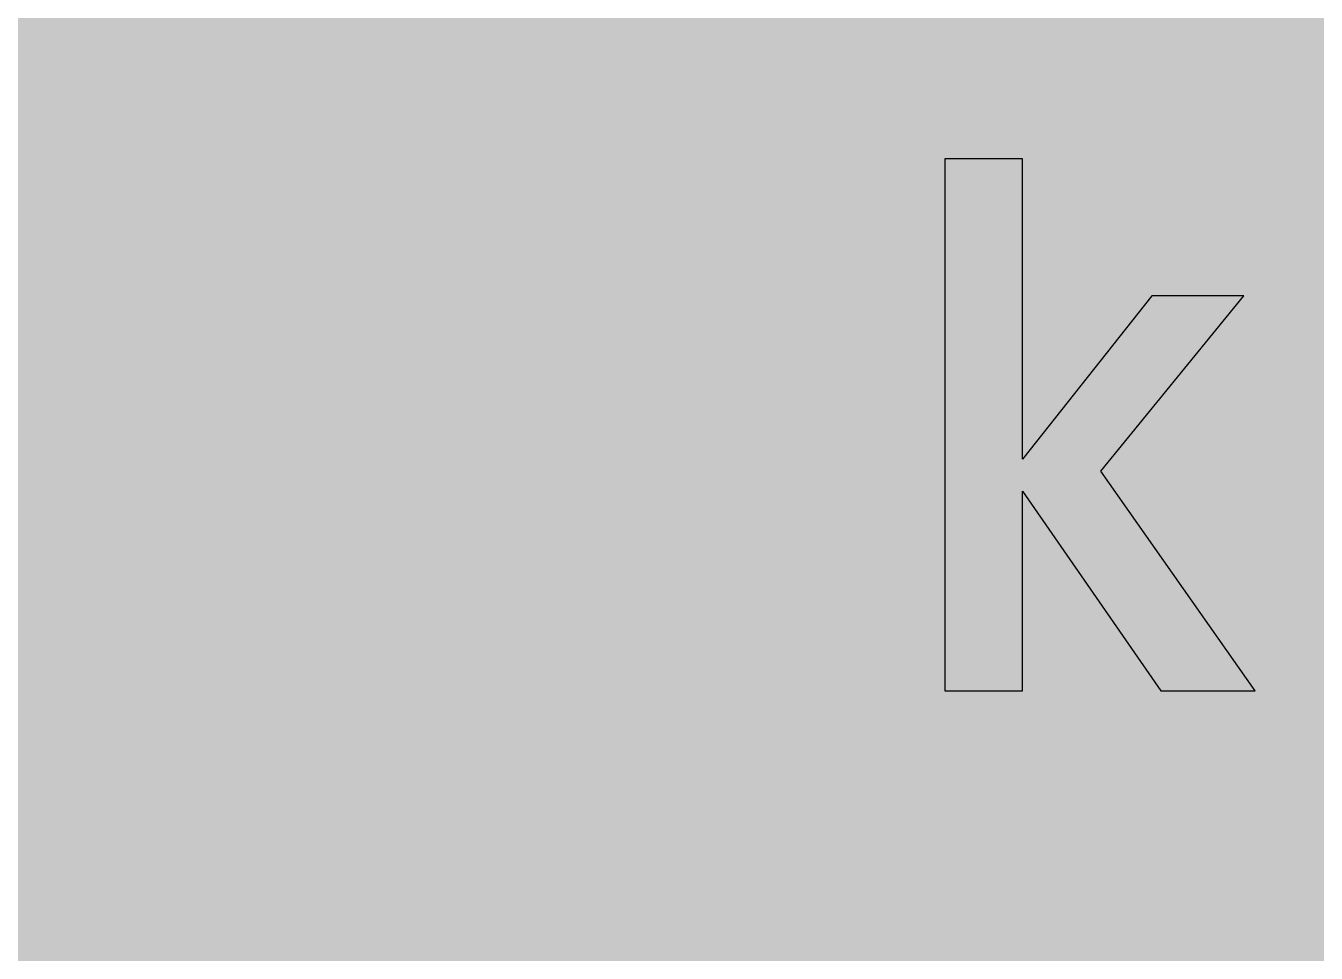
# Model space of a CAD drawing. Header units: millimetres. Extents: x 0 to 212, y 0 to 159.
# Drawn here: x 50.53 to 98.43, y 45 to 79.43 of the extents above; entities that cross this region are included whole.
import ezdxf

# ---------------------------------------------------------------- set-up
doc = ezdxf.new("R2010")
doc.units = ezdxf.units.MM

msp = doc.modelspace()

# ---------------------------------------------------------------- hatches: boundary and pattern name
for color, points in [(254, [(14.1633, 0.0536), (13.9878, 0.0533), (13.8125, 0.0559), (13.6373, 0.061), (13.462, 0.0686), (13.2893, 0.0787), (13.114, 0.0914), (12.9413, 0.1041), (12.7686, 0.1219), (12.5959, 0.1397), (12.4231, 0.16), (12.2504, 0.1829), (12.0777, 0.2057), (11.9075, 0.2337), (11.7373, 0.2616), (11.5672, 0.2921), (11.397, 0.3251), (11.2268, 0.3607), (11.0592, 0.3988), (10.8915, 0.4369), (10.7239, 0.4775), (10.5562, 0.5207), (10.3886, 0.5664), (10.2235, 0.6121), (10.0584, 0.6629), (9.8933, 0.7137), (9.7307, 0.7671), (9.5682, 0.8204), (9.4056, 0.8788), (9.2431, 0.9373), (9.083, 0.9982), (8.923, 1.0617), (8.763, 1.1252), (8.6055, 1.1938), (8.4455, 1.2624), (8.2906, 1.331), (8.1331, 1.4046), (7.9781, 1.4783), (7.8232, 1.5545), (7.6708, 1.6332), (7.5184, 1.7145), (7.366, 1.7958), (7.2161, 1.8796), (7.0663, 1.966), (6.919, 2.0523), (6.7716, 2.1438), (6.6243, 2.2352), (6.4795, 2.3266), (6.3348, 2.4232), (6.19, 2.5197), (6.0477, 2.6187), (5.908, 2.7178), (5.7683, 2.8194), (5.6286, 2.9235), (5.4915, 3.0302), (5.3543, 3.1369), (5.2197, 3.2461), (5.0851, 3.3579), (4.953, 3.4722), (4.8209, 3.5865), (4.6914, 3.7033), (4.5644, 3.8202), (4.4348, 3.9395), (4.3104, 4.0615), (4.1859, 4.1859), (4.0615, 4.3104), (3.9395, 4.4348), (3.8202, 4.5618), (3.7033, 4.6914), (3.5865, 4.8209), (3.4722, 4.953), (3.3579, 5.0851), (3.2487, 5.2197), (3.1369, 5.3543), (3.0302, 5.4915), (2.9235, 5.6286), (2.8194, 5.7683), (2.7178, 5.908), (2.6187, 6.0477), (2.5197, 6.19), (2.4232, 6.3348), (2.3266, 6.477), (2.2352, 6.6243), (2.1438, 6.7691), (2.0523, 6.919), (1.966, 7.0663), (1.8796, 7.2161), (1.7958, 7.366), (1.7145, 7.5184), (1.6332, 7.6708), (1.5545, 7.8232), (1.4783, 7.9781), (1.4046, 8.1331), (1.331, 8.2906), (1.2598, 8.4455), (1.1913, 8.603), (1.1252, 8.763), (1.0592, 8.923), (0.9982, 9.083), (0.9373, 9.2431), (0.8763, 9.4056), (0.8204, 9.5682), (0.7645, 9.7307), (0.7112, 9.8933), (0.6604, 10.0584), (0.6121, 10.2235), (0.5639, 10.3911), (0.5207, 10.5562), (0.4775, 10.7239), (0.4343, 10.8915), (0.3962, 11.0592), (0.3607, 11.2268), (0.3251, 11.397), (0.2921, 11.5672), (0.2616, 11.7373), (0.2311, 11.9075), (0.2057, 12.0802), (0.1803, 12.2504), (0.1575, 12.4231), (0.1372, 12.5959), (0.1194, 12.7686), (0.1041, 12.9413), (0.0889, 13.1166), (0.0787, 13.2893), (0.0686, 13.4645), (0.061, 13.6373), (0.0559, 13.8125), (0.0508, 13.9878), (0.0508, 14.163), (0.0522, 144.6925), (0.0508, 144.8664), (0.0559, 145.0416), (0.061, 145.2169), (0.0686, 145.3896), (0.0787, 145.5649), (0.0889, 145.7376), (0.1041, 145.9128), (0.1194, 146.0856), (0.1372, 146.2583), (0.1575, 146.431), (0.1803, 146.6037), (0.2057, 146.7739), (0.2311, 146.9466), (0.2616, 147.1168), (0.2921, 147.287), (0.3251, 147.4572), (0.3607, 147.6248), (0.3962, 147.795), (0.4343, 147.9626), (0.4775, 148.1303), (0.5207, 148.2979), (0.5639, 148.463), (0.6121, 148.6281), (0.6604, 148.7932), (0.7112, 148.9583), (0.7645, 149.1234), (0.8204, 149.286), (0.8763, 149.4485), (0.9373, 149.6111), (0.9982, 149.7711), (1.0592, 149.9311), (1.1252, 150.0911), (1.1913, 150.2486), (1.2598, 150.4061), (1.331, 150.5636), (1.4046, 150.7185), (1.4783, 150.876), (1.5545, 151.0284), (1.6332, 151.1833), (1.7145, 151.3357), (1.7958, 151.4856), (1.8796, 151.638), (1.966, 151.7879), (2.0523, 151.9352), (2.1438, 152.0825), (2.2352, 152.2298), (2.3266, 152.3746), (2.4232, 152.5194), (2.5197, 152.6616), (2.6187, 152.8039), (2.7178, 152.9461), (2.8194, 153.0858), (2.9235, 153.2255), (3.0302, 153.3627), (3.1369, 153.4973), (3.2487, 153.6344), (3.3579, 153.7665), (3.4722, 153.8986), (3.5865, 154.0307), (3.7033, 154.1602), (3.8202, 154.2898), (3.9395, 154.4168), (4.0615, 154.5438), (4.1859, 154.6682), (4.3104, 154.7901), (4.4348, 154.9121), (4.5644, 155.034), (4.6914, 155.1508), (4.8209, 155.2677), (4.953, 155.382), (5.0851, 155.4937), (5.2197, 155.6055), (5.3543, 155.7147), (5.4915, 155.8239), (5.6286, 155.9281), (5.7683, 156.0322), (5.908, 156.1338), (6.0477, 156.2354), (6.19, 156.3345), (6.3348, 156.431), (6.4795, 156.525), (6.6243, 156.6189), (6.7716, 156.7104), (6.919, 156.7993), (7.0663, 156.8882), (7.2161, 156.9745), (7.366, 157.0584), (7.5184, 157.1396), (7.6708, 157.2209), (7.8232, 157.2971), (7.9781, 157.3733), (8.1331, 157.4495), (8.2906, 157.5206), (8.4455, 157.5918), (8.6055, 157.6603), (8.763, 157.7289), (8.923, 157.7924), (9.083, 157.8559), (9.2431, 157.9169), (9.4056, 157.9753), (9.5682, 158.0337), (9.7307, 158.0871), (9.8933, 158.1404), (10.0584, 158.1912), (10.2235, 158.242), (10.3886, 158.2877), (10.5562, 158.3334), (10.7239, 158.3766), (10.8915, 158.4173), (11.0592, 158.4579), (11.2268, 158.4935), (11.397, 158.529), (11.5672, 158.562), (11.7373, 158.5925), (11.9075, 158.6205), (12.0777, 158.6484), (12.2504, 158.6713), (12.4231, 158.6941), (12.5959, 158.7144), (12.7686, 158.7322), (12.9413, 158.75), (13.114, 158.7627), (13.2893, 158.7754), (13.462, 158.7856), (13.6373, 158.7932), (13.8125, 158.7983), (13.9878, 158.8008), (14.163, 158.8033), (197.6078, 158.8036), (197.7822, 158.8008), (197.9574, 158.7983), (198.1327, 158.7932), (198.3054, 158.7856), (198.4807, 158.7754), (198.6534, 158.7627), (198.8287, 158.75), (199.0014, 158.7322), (199.1741, 158.7144), (199.3468, 158.6941), (199.5195, 158.6713), (199.6897, 158.6484), (199.8624, 158.6205), (200.0326, 158.5925), (200.2028, 158.562), (200.373, 158.529), (200.5432, 158.4935), (200.7108, 158.4579), (200.8784, 158.4173), (201.0461, 158.3766), (201.2137, 158.3334), (201.3788, 158.2877), (201.5465, 158.242), (201.7116, 158.1912), (201.8767, 158.1404), (202.0392, 158.0871), (202.2018, 158.0337), (202.3643, 157.9753), (202.5269, 157.9169), (202.6869, 157.8559), (202.8469, 157.7924), (203.007, 157.7289), (203.167, 157.6603), (203.3245, 157.5918), (203.4794, 157.5206), (203.6369, 157.4495), (203.7918, 157.3733), (203.9468, 157.2971), (204.0992, 157.2209), (204.2516, 157.1396), (204.404, 157.0584), (204.5538, 156.9745), (204.7037, 156.8882), (204.8535, 156.7993), (205.0009, 156.7104), (205.1456, 156.6189), (205.293, 156.525), (205.4352, 156.431), (205.58, 156.3345), (205.7222, 156.2354), (205.8619, 156.1338), (206.0016, 156.0322), (206.1413, 155.9281), (206.2785, 155.8239), (206.4156, 155.7147), (206.5503, 155.6055), (206.6849, 155.4937), (206.817, 155.382), (206.949, 155.2677), (207.0786, 155.1508), (207.2081, 155.034), (207.3351, 154.9121), (207.4596, 154.7901), (207.584, 154.6682), (207.7085, 154.5438), (207.8304, 154.4168), (207.9498, 154.2898), (208.0666, 154.1602), (208.1835, 154.0307), (208.2978, 153.8986), (208.4121, 153.7665), (208.5238, 153.6344), (208.6331, 153.4973), (208.7397, 153.3627), (208.8464, 153.2255), (208.9506, 153.0858), (209.0522, 152.9461), (209.1512, 152.8039), (209.2503, 152.6616), (209.3468, 152.5194), (209.4433, 152.3746), (209.5348, 152.2298), (209.6262, 152.0825), (209.7176, 151.9352), (209.804, 151.7879), (209.8904, 151.638), (209.9742, 151.4856), (210.0555, 151.3357), (210.1367, 151.1833), (210.2155, 151.0284), (210.2917, 150.876), (210.3653, 150.7185), (210.439, 150.5636), (210.5076, 150.4061), (210.5762, 150.2486), (210.6447, 150.0911), (210.7082, 149.9311), (210.7717, 149.7711), (210.8327, 149.6111), (210.8911, 149.4485), (210.9495, 149.286), (211.0029, 149.1234), (211.0562, 148.9583), (211.107, 148.7932), (211.1578, 148.6281), (211.2035, 148.463), (211.2493, 148.2979), (211.2924, 148.1303), (211.3331, 147.9626), (211.3712, 147.795), (211.4093, 147.6248), (211.4448, 147.4572), (211.4779, 147.287), (211.5083, 147.1168), (211.5363, 146.9466), (211.5642, 146.7739), (211.5871, 146.6037), (211.6099, 146.431), (211.6303, 146.2583), (211.648, 146.0856), (211.6658, 145.9128), (211.6785, 145.7376), (211.6912, 145.5649), (211.7014, 145.3896), (211.709, 145.2169), (211.7141, 145.0416), (211.7166, 144.8664), (211.7166, 144.6911), (211.7189, 14.1647), (211.7166, 13.9878), (211.7141, 13.8125), (211.709, 13.6373), (211.7014, 13.4645), (211.6912, 13.2893), (211.6785, 13.1166), (211.6658, 12.9413), (211.648, 12.7686), (211.6303, 12.5959), (211.6099, 12.4231), (211.5871, 12.2504), (211.5642, 12.0802), (211.5363, 11.9075), (211.5083, 11.7373), (211.4779, 11.5672), (211.4448, 11.397), (211.4093, 11.2268), (211.3712, 11.0592), (211.3331, 10.8915), (211.2924, 10.7239), (211.2493, 10.5562), (211.2035, 10.3911), (211.1578, 10.2235), (211.107, 10.0584), (211.0562, 9.8933), (211.0029, 9.7307), (210.9495, 9.5682), (210.8911, 9.4056), (210.8327, 9.2431), (210.7717, 9.083), (210.7082, 8.923), (210.6447, 8.763), (210.5762, 8.603), (210.5076, 8.4455), (210.439, 8.2906), (210.3653, 8.1331), (210.2917, 7.9781), (210.2155, 7.8232), (210.1367, 7.6708), (210.0555, 7.5184), (209.9742, 7.366), (209.8904, 7.2161), (209.804, 7.0663), (209.7176, 6.919), (209.6262, 6.7691), (209.5348, 6.6243), (209.4433, 6.477), (209.3468, 6.3348), (209.2503, 6.19), (209.1512, 6.0477), (209.0522, 5.908), (208.9506, 5.7683), (208.8464, 5.6286), (208.7397, 5.4915), (208.6331, 5.3543), (208.5238, 5.2197), (208.4121, 5.0851), (208.2978, 4.953), (208.1835, 4.8209), (208.0666, 4.6914), (207.9498, 4.5618), (207.8304, 4.4348), (207.7085, 4.3104), (207.584, 4.1859), (207.4596, 4.0615), (207.3351, 3.9395), (207.2081, 3.8202), (207.0786, 3.7033), (206.949, 3.5865), (206.817, 3.4722), (206.6849, 3.3579), (206.5503, 3.2461), (206.4156, 3.1369), (206.2785, 3.0302), (206.1413, 2.9235), (206.0016, 2.8194), (205.8619, 2.7178), (205.7222, 2.6187), (205.58, 2.5197), (205.4352, 2.4232), (205.293, 2.3266), (205.1456, 2.2352), (205.0009, 2.1438), (204.8535, 2.0523), (204.7037, 1.966), (204.5538, 1.8796), (204.404, 1.7958), (204.2516, 1.7145), (204.0992, 1.6332), (203.9468, 1.5545), (203.7918, 1.4783), (203.6369, 1.4046), (203.4794, 1.331), (203.3245, 1.2624), (203.167, 1.1938), (203.007, 1.1252), (202.8469, 1.0617), (202.6869, 0.9982), (202.5269, 0.9373), (202.3643, 0.8788), (202.2018, 0.8204), (202.0392, 0.7671), (201.8767, 0.7137), (201.7116, 0.6629), (201.5465, 0.6121), (201.3788, 0.5664), (201.2137, 0.5207), (201.0461, 0.4775), (200.8784, 0.4369), (200.7108, 0.3988), (200.5432, 0.3607), (200.373, 0.3251), (200.2028, 0.2921), (200.0326, 0.2616), (199.8624, 0.2337), (199.6897, 0.2057), (199.5195, 0.1829), (199.3468, 0.16), (199.1741, 0.1397), (199.0014, 0.1219), (198.8287, 0.1041), (198.6534, 0.0914), (198.4807, 0.0787), (198.3054, 0.0686), (198.1327, 0.061), (197.9574, 0.0559), (197.7822, 0.0533), (197.6069, 0.0533)]), (59, [(14.1633, 3.5814), (13.8887, 3.5839), (13.6169, 3.5941), (13.3477, 3.6119), (13.081, 3.6347), (12.8143, 3.6652), (12.5501, 3.7008), (12.2885, 3.7465), (12.0294, 3.7948), (11.7729, 3.8506), (11.5164, 3.9141), (11.2649, 3.9827), (11.016, 4.0564), (10.7671, 4.1351), (10.5232, 4.2215), (10.2819, 4.3129), (10.0432, 4.412), (9.8069, 4.5161), (9.5733, 4.6228), (9.3447, 4.7371), (9.1186, 4.8565), (8.8951, 4.9809), (8.6741, 5.113), (8.4582, 5.2476), (8.2448, 5.3873), (8.0366, 5.5321), (7.8308, 5.682), (7.6276, 5.8369), (7.4295, 5.9969), (7.2365, 6.1595), (7.046, 6.3297), (6.8605, 6.5024), (6.6777, 6.6802), (6.5024, 6.8605), (6.3271, 7.046), (6.1595, 7.2365), (5.9969, 7.432), (5.8369, 7.6302), (5.682, 7.8308), (5.5321, 8.0366), (5.3873, 8.2448), (5.2451, 8.4582), (5.1105, 8.6741), (4.9809, 8.8951), (4.8565, 9.1186), (4.7371, 9.3447), (4.6228, 9.5758), (4.5136, 9.8069), (4.4094, 10.0432), (4.3129, 10.2819), (4.2215, 10.5232), (4.1351, 10.7696), (4.0538, 11.016), (3.9802, 11.2649), (3.9116, 11.5189), (3.8506, 11.7729), (3.7948, 12.0294), (3.744, 12.2911), (3.7008, 12.5527), (3.6627, 12.8143), (3.6322, 13.081), (3.6093, 13.3502), (3.5916, 13.6195), (3.5814, 13.8913), (3.5789, 14.163), (3.58, 144.6925), (3.5814, 144.9654), (3.5916, 145.2347), (3.6093, 145.5064), (3.6322, 145.7731), (3.6627, 146.0398), (3.7008, 146.304), (3.744, 146.5656), (3.7948, 146.8247), (3.8506, 147.0812), (3.9116, 147.3352), (3.9802, 147.5892), (4.0538, 147.8382), (4.1351, 148.0845), (4.2215, 148.3309), (4.3129, 148.5722), (4.4094, 148.811), (4.5136, 149.0472), (4.6228, 149.2783), (4.7371, 149.5095), (4.8565, 149.7355), (4.9809, 149.9591), (5.1105, 150.1775), (5.2451, 150.3959), (5.3873, 150.6093), (5.5321, 150.8176), (5.682, 151.0233), (5.8369, 151.224), (5.9969, 151.4221), (6.1595, 151.6177), (6.3271, 151.8056), (6.5024, 151.9936), (6.6777, 152.1739), (6.8605, 152.3517), (7.046, 152.5245), (7.2365, 152.6946), (7.4295, 152.8572), (7.6276, 153.0172), (7.8308, 153.1722), (8.0366, 153.322), (8.2448, 153.4668), (8.4582, 153.6065), (8.6741, 153.7411), (8.8951, 153.8732), (9.1186, 153.9977), (9.3447, 154.117), (9.5733, 154.2313), (9.8069, 154.3406), (10.0432, 154.4422), (10.2819, 154.5412), (10.5232, 154.6327), (10.7671, 154.719), (11.016, 154.7978), (11.2649, 154.874), (11.5164, 154.9425), (11.7729, 155.0035), (12.0294, 155.0594), (12.2885, 155.1102), (12.5501, 155.1534), (12.8143, 155.1889), (13.081, 155.2194), (13.3477, 155.2448), (13.6169, 155.26), (13.8887, 155.2702), (14.163, 155.2753), (197.6078, 155.2758), (197.8787, 155.2702), (198.1505, 155.26), (198.4197, 155.2448), (198.689, 155.2194), (198.9557, 155.1889), (199.2173, 155.1534), (199.4789, 155.1102), (199.7405, 155.0594), (199.9971, 155.0035), (200.2511, 154.9425), (200.5051, 154.874), (200.754, 154.7978), (201.0004, 154.719), (201.2467, 154.6327), (201.488, 154.5412), (201.7268, 154.4422), (201.963, 154.3406), (202.1942, 154.2313), (202.4253, 154.117), (202.6514, 153.9977), (202.8749, 153.8732), (203.0959, 153.7411), (203.3118, 153.6065), (203.5251, 153.4668), (203.7334, 153.322), (203.9391, 153.1722), (204.1398, 153.0172), (204.3379, 152.8572), (204.5335, 152.6946), (204.724, 152.5245), (204.9094, 152.3517), (205.0898, 152.1739), (205.2676, 151.9936), (205.4403, 151.8056), (205.6105, 151.6177), (205.773, 151.4221), (205.933, 151.224), (206.088, 151.0233), (206.2378, 150.8176), (206.3826, 150.6093), (206.5223, 150.3959), (206.6569, 150.1775), (206.789, 149.9591), (206.9135, 149.7355), (207.0329, 149.5095), (207.1472, 149.2783), (207.2538, 149.0472), (207.358, 148.811), (207.457, 148.5722), (207.5485, 148.3309), (207.6348, 148.0845), (207.7136, 147.8382), (207.7872, 147.5892), (207.8558, 147.3352), (207.9193, 147.0812), (207.9752, 146.8247), (208.0235, 146.5656), (208.0692, 146.304), (208.1047, 146.0398), (208.1352, 145.7731), (208.1581, 145.5064), (208.1759, 145.2347), (208.186, 144.9654), (208.1911, 144.6911), (208.1911, 14.1647), (208.186, 13.8913), (208.1759, 13.6195), (208.1581, 13.3502), (208.1352, 13.081), (208.1047, 12.8143), (208.0692, 12.5527), (208.0235, 12.2911), (207.9752, 12.0294), (207.9193, 11.7729), (207.8558, 11.5189), (207.7872, 11.2649), (207.7136, 11.016), (207.6348, 10.7696), (207.5485, 10.5232), (207.457, 10.2819), (207.358, 10.0432), (207.2538, 9.8069), (207.1472, 9.5758), (207.0329, 9.3447), (206.9135, 9.1186), (206.789, 8.8951), (206.6569, 8.6741), (206.5223, 8.4582), (206.3826, 8.2448), (206.2378, 8.0366), (206.088, 7.8308), (205.933, 7.6302), (205.773, 7.432), (205.6105, 7.2365), (205.4403, 7.046), (205.2676, 6.8605), (205.0898, 6.6802), (204.9094, 6.5024), (204.724, 6.3297), (204.5335, 6.1595), (204.3379, 5.9969), (204.1398, 5.8369), (203.9391, 5.682), (203.7334, 5.5321), (203.5251, 5.3873), (203.3118, 5.2476), (203.0959, 5.113), (202.8749, 4.9809), (202.6514, 4.8565), (202.4253, 4.7371), (202.1942, 4.6228), (201.963, 4.5161), (201.7268, 4.412), (201.488, 4.3129), (201.2467, 4.2215), (201.0004, 4.1351), (200.754, 4.0564), (200.5051, 3.9827), (200.2511, 3.9141), (199.9971, 3.8506), (199.7405, 3.7948), (199.4789, 3.7465), (199.2173, 3.7008), (198.9557, 3.6652), (198.689, 3.6347), (198.4197, 3.6119), (198.1505, 3.5941), (197.8787, 3.5839), (197.6069, 3.5789)]), (254, [(14.1633, 8.8731), (14.0259, 8.8748), (13.8887, 8.8798), (13.7541, 8.8875), (13.622, 8.9002), (13.4874, 8.9154), (13.3553, 8.9332), (13.2258, 8.9535), (13.0962, 8.9789), (12.9667, 9.0068), (12.8397, 9.0373), (12.7127, 9.0729), (12.5882, 9.1084), (12.4663, 9.1491), (12.3419, 9.1923), (12.2225, 9.238), (12.1031, 9.2888), (11.9837, 9.3396), (11.8694, 9.3929), (11.7526, 9.4513), (11.6408, 9.5098), (11.5291, 9.5733), (11.4198, 9.6368), (11.3106, 9.7053), (11.2039, 9.7765), (11.0998, 9.8476), (10.9957, 9.9238), (10.8966, 10), (10.7975, 10.0787), (10.6985, 10.1625), (10.6045, 10.2464), (10.5105, 10.3327), (10.4216, 10.4216), (10.3327, 10.5131), (10.2464, 10.6045), (10.16, 10.701), (10.0787, 10.7975), (10, 10.8966), (9.9212, 10.9982), (9.8476, 11.0998), (9.7739, 11.2039), (9.7053, 11.3106), (9.6368, 11.4198), (9.5707, 11.5291), (9.5098, 11.6408), (9.4488, 11.7551), (9.3929, 11.8694), (9.337, 11.9863), (9.2862, 12.1031), (9.238, 12.2225), (9.1923, 12.3444), (9.1491, 12.4663), (9.1084, 12.5908), (9.0703, 12.7152), (9.0373, 12.8397), (9.0068, 12.9692), (8.9789, 13.0962), (8.9535, 13.2258), (8.9306, 13.3579), (8.9129, 13.4899), (8.8976, 13.622), (8.8849, 13.7566), (8.8773, 13.8913), (8.8722, 14.0259), (8.8697, 14.163), (8.8717, 144.6925), (8.8722, 144.8283), (8.8773, 144.9629), (8.8849, 145.0975), (8.8976, 145.2321), (8.9129, 145.3642), (8.9306, 145.4963), (8.9535, 145.6284), (8.9789, 145.7579), (9.0068, 145.8849), (9.0373, 146.0144), (9.0703, 146.1389), (9.1084, 146.2634), (9.1491, 146.3878), (9.1923, 146.5097), (9.238, 146.6317), (9.2862, 146.751), (9.337, 146.8679), (9.3929, 146.9847), (9.4488, 147.099), (9.5098, 147.2133), (9.5707, 147.3251), (9.6368, 147.4343), (9.7053, 147.5435), (9.7739, 147.6502), (9.8476, 147.7543), (9.9212, 147.8559), (10, 147.9575), (10.0787, 148.0566), (10.16, 148.1531), (10.2464, 148.2496), (10.3327, 148.3411), (10.4216, 148.4325), (10.5105, 148.5214), (10.6045, 148.6078), (10.6985, 148.6916), (10.7975, 148.7754), (10.8966, 148.8542), (10.9957, 148.9304), (11.0998, 149.0066), (11.2039, 149.0777), (11.3106, 149.1488), (11.4198, 149.2174), (11.5291, 149.2809), (11.6408, 149.3444), (11.7526, 149.4028), (11.8694, 149.4612), (11.9837, 149.5146), (12.1031, 149.5679), (12.2225, 149.6162), (12.3419, 149.6619), (12.4663, 149.7051), (12.5882, 149.7457), (12.7127, 149.7813), (12.8397, 149.8168), (12.9667, 149.8473), (13.0962, 149.8752), (13.2258, 149.9006), (13.3553, 149.921), (13.4874, 149.9413), (13.622, 149.9565), (13.7541, 149.9667), (13.8887, 149.9768), (14.0259, 149.9819), (14.163, 149.9819), (197.6078, 149.9842), (197.7441, 149.9819), (197.8787, 149.9768), (198.0133, 149.9667), (198.1479, 149.9565), (198.28, 149.9413), (198.4121, 149.921), (198.5442, 149.9006), (198.6737, 149.8752), (198.8007, 149.8473), (198.9303, 149.8168), (199.0547, 149.7813), (199.1792, 149.7457), (199.3036, 149.7051), (199.4256, 149.6619), (199.5475, 149.6162), (199.6669, 149.5679), (199.7837, 149.5146), (199.9005, 149.4612), (200.0148, 149.4028), (200.1291, 149.3444), (200.2409, 149.2809), (200.3501, 149.2174), (200.4593, 149.1488), (200.566, 149.0777), (200.6702, 149.0066), (200.7718, 148.9304), (200.8734, 148.8542), (200.9724, 148.7754), (201.0689, 148.6916), (201.1655, 148.6078), (201.2569, 148.5214), (201.3483, 148.4325), (201.4372, 148.3411), (201.5236, 148.2496), (201.6074, 148.1531), (201.6912, 148.0566), (201.77, 147.9575), (201.8462, 147.8559), (201.9224, 147.7543), (201.9935, 147.6502), (202.0646, 147.5435), (202.1332, 147.4343), (202.1967, 147.3251), (202.2602, 147.2133), (202.3186, 147.099), (202.377, 146.9847), (202.4304, 146.8679), (202.4812, 146.751), (202.532, 146.6317), (202.5777, 146.5097), (202.6209, 146.3878), (202.6615, 146.2634), (202.6971, 146.1389), (202.7326, 146.0144), (202.7631, 145.8849), (202.7911, 145.7579), (202.8165, 145.6284), (202.8368, 145.4963), (202.8546, 145.3642), (202.8698, 145.2321), (202.8825, 145.0975), (202.8901, 144.9629), (202.8952, 144.8283), (202.8977, 144.6911), (202.8994, 14.1647), (202.8952, 14.0259), (202.8901, 13.8913), (202.8825, 13.7566), (202.8698, 13.622), (202.8546, 13.4899), (202.8368, 13.3579), (202.8165, 13.2258), (202.7911, 13.0962), (202.7631, 12.9692), (202.7326, 12.8397), (202.6971, 12.7152), (202.6615, 12.5908), (202.6209, 12.4663), (202.5777, 12.3444), (202.532, 12.2225), (202.4812, 12.1031), (202.4304, 11.9863), (202.377, 11.8694), (202.3186, 11.7551), (202.2602, 11.6408), (202.1967, 11.5291), (202.1332, 11.4198), (202.0646, 11.3106), (201.9935, 11.2039), (201.9224, 11.0998), (201.8462, 10.9982), (201.77, 10.8966), (201.6912, 10.7975), (201.6074, 10.701), (201.5236, 10.6045), (201.4372, 10.5131), (201.3483, 10.4216), (201.2569, 10.3327), (201.1655, 10.2464), (201.0689, 10.1625), (200.9724, 10.0787), (200.8734, 10), (200.7718, 9.9238), (200.6702, 9.8476), (200.566, 9.7765), (200.4593, 9.7053), (200.3501, 9.6368), (200.2409, 9.5733), (200.1291, 9.5098), (200.0148, 9.4513), (199.9005, 9.3929), (199.7837, 9.3396), (199.6669, 9.2888), (199.5475, 9.238), (199.4256, 9.1923), (199.3036, 9.1491), (199.1792, 9.1084), (199.0547, 9.0729), (198.9303, 9.0373), (198.8007, 9.0068), (198.6737, 8.9789), (198.5442, 8.9535), (198.4121, 8.9332), (198.28, 8.9154), (198.1479, 8.9002), (198.0133, 8.8875), (197.8787, 8.8798), (197.7441, 8.8748), (197.6069, 8.8722)]), (59, [(87.5273, 54.7342), (87.5273, 62.1563), (92.6648, 54.7342), (96.1637, 54.7342), (90.4353, 62.8893), (95.7407, 69.4087), (92.3258, 69.4087), (87.5273, 63.3412), (87.5273, 74.4897), (84.6487, 74.4897), (84.6487, 54.7342)])]:
    msp.add_hatch(color=color).paths.add_polyline_path(points)
h = msp.add_hatch(color=59)
edge = h.paths.add_edge_path()
edge.add_line((74.7709, 54.4516), (74.9376, 54.4525))
edge.add_line((74.9376, 54.4525), (75.1027, 54.4576))
edge.add_line((75.1027, 54.4576), (75.2653, 54.4652))
edge.add_line((75.2653, 54.4652), (75.4278, 54.4754))
edge.add_line((75.4278, 54.4754), (75.5879, 54.4881))
edge.add_line((75.5879, 54.4881), (75.7479, 54.5059))
edge.add_line((75.7479, 54.5059), (75.9054, 54.5262))
edge.add_line((75.9054, 54.5262), (76.0603, 54.549))
edge.add_line((76.0603, 54.549), (76.2127, 54.577))
edge.add_line((76.2127, 54.577), (76.3626, 54.6075))
edge.add_line((76.3626, 54.6075), (76.5124, 54.6405))
edge.add_line((76.5124, 54.6405), (76.6597, 54.676))
edge.add_line((76.6597, 54.676), (76.8071, 54.7167))
edge.add_line((76.8071, 54.7167), (76.9493, 54.7624))
edge.add_line((76.9493, 54.7624), (77.0915, 54.8081))
edge.add_line((77.0915, 54.8081), (77.2287, 54.8589))
edge.add_line((77.2287, 54.8589), (77.3659, 54.9123))
edge.add_line((77.3659, 54.9123), (77.503, 54.9707))
edge.add_line((77.503, 54.9707), (77.6351, 55.0316))
edge.add_line((77.6351, 55.0316), (77.7646, 55.0977))
edge.add_line((77.7646, 55.0977), (77.8942, 55.1663))
edge.add_line((77.8942, 55.1663), (78.0186, 55.2399))
edge.add_line((78.0186, 55.2399), (78.1431, 55.3161))
edge.add_line((78.1431, 55.3161), (78.265, 55.3949))
edge.add_line((78.265, 55.3949), (78.3844, 55.4787))
edge.add_line((78.3844, 55.4787), (78.5012, 55.5676))
edge.add_line((78.5012, 55.5676), (78.613, 55.659))
edge.add_line((78.613, 55.659), (78.7248, 55.753))
edge.add_line((78.7248, 55.753), (78.834, 55.8521))
edge.add_line((78.834, 55.8521), (78.9407, 55.9562))
edge.add_line((78.9407, 55.9562), (79.0448, 56.0629))
edge.add_line((79.0448, 56.0629), (79.1464, 56.1746))
edge.add_line((79.1464, 56.1746), (79.2455, 56.2915))
edge.add_line((79.2455, 56.2915), (79.342, 56.4109))
edge.add_line((79.342, 56.4109), (79.436, 56.5328))
edge.add_line((79.436, 56.5328), (79.5274, 56.6623))
edge.add_line((79.5274, 56.6623), (79.6138, 56.7944))
edge.add_line((79.6138, 56.7944), (79.7001, 56.9316))
edge.add_line((79.7001, 56.9316), (79.7839, 57.0713))
edge.add_line((79.7839, 57.0713), (79.8627, 57.216))
edge.add_line((79.8627, 57.216), (79.9389, 57.3659))
edge.add_line((79.9389, 57.3659), (80.0125, 57.5183))
edge.add_line((80.0125, 57.5183), (80.0837, 57.6758))
edge.add_line((80.0837, 57.6758), (80.1522, 57.8383))
edge.add_line((80.1522, 57.8383), (80.2157, 58.006))
edge.add_line((80.2157, 58.006), (80.2792, 58.1762))
edge.add_line((80.2792, 58.1762), (80.3377, 58.354))
edge.add_line((80.3377, 58.354), (80.3935, 58.5343))
edge.add_line((80.3935, 58.5343), (80.4469, 58.7197))
edge.add_line((80.4469, 58.7197), (80.4951, 58.9077))
edge.add_line((80.4951, 58.9077), (80.5409, 59.1033))
edge.add_line((80.5409, 59.1033), (80.584, 59.3014))
edge.add_line((80.584, 59.3014), (80.6247, 59.5046))
edge.add_line((80.6247, 59.5046), (80.6602, 59.7154))
edge.add_line((80.6602, 59.7154), (80.6933, 59.9288))
edge.add_line((80.6933, 59.9288), (80.7237, 60.1472))
edge.add_line((80.7237, 60.1472), (80.7491, 60.3682))
edge.add_line((80.7491, 60.3682), (80.772, 60.5968))
edge.add_line((80.772, 60.5968), (80.7923, 60.8305))
edge.add_line((80.7923, 60.8305), (80.8076, 61.0667))
edge.add_line((80.8076, 61.0667), (80.8203, 61.3105))
edge.add_line((80.8203, 61.3105), (80.8304, 61.5594))
edge.add_line((80.8304, 61.5594), (80.8355, 61.8109))
edge.add_line((80.8355, 61.8109), (80.838, 62.07))
edge.add_line((80.838, 62.07), (80.8355, 62.3265))
edge.add_line((80.8355, 62.3265), (80.8304, 62.5805))
edge.add_line((80.8304, 62.5805), (80.8203, 62.8294))
edge.add_line((80.8203, 62.8294), (80.8076, 63.0707))
edge.add_line((80.8076, 63.0707), (80.7923, 63.3095))
edge.add_line((80.7923, 63.3095), (80.772, 63.5432))
edge.add_line((80.772, 63.5432), (80.7491, 63.7692))
edge.add_line((80.7491, 63.7692), (80.7237, 63.9928))
edge.add_line((80.7237, 63.9928), (80.6933, 64.2112))
edge.add_line((80.6933, 64.2112), (80.6602, 64.4246))
edge.add_line((80.6602, 64.4246), (80.6247, 64.6328))
edge.add_line((80.6247, 64.6328), (80.584, 64.8386))
edge.add_line((80.584, 64.8386), (80.5409, 65.0367))
edge.add_line((80.5409, 65.0367), (80.4951, 65.2297))
edge.add_line((80.4951, 65.2297), (80.4469, 65.4202))
edge.add_line((80.4469, 65.4202), (80.3935, 65.6057))
edge.add_line((80.3935, 65.6057), (80.3377, 65.786))
edge.add_line((80.3377, 65.786), (80.2792, 65.9613))
edge.add_line((80.2792, 65.9613), (80.2157, 66.134))
edge.add_line((80.2157, 66.134), (80.1522, 66.3016))
edge.add_line((80.1522, 66.3016), (80.0837, 66.4642))
edge.add_line((80.0837, 66.4642), (80.0125, 66.6217))
edge.add_line((80.0125, 66.6217), (79.9389, 66.7741))
edge.add_line((79.9389, 66.7741), (79.8627, 66.9239))
edge.add_line((79.8627, 66.9239), (79.7839, 67.0687))
edge.add_line((79.7839, 67.0687), (79.7001, 67.2084))
edge.add_line((79.7001, 67.2084), (79.6138, 67.3456))
edge.add_line((79.6138, 67.3456), (79.5274, 67.4776))
edge.add_line((79.5274, 67.4776), (79.436, 67.6072))
edge.add_line((79.436, 67.6072), (79.342, 67.7291))
edge.add_line((79.342, 67.7291), (79.2455, 67.8485))
edge.add_line((79.2455, 67.8485), (79.1464, 67.9653))
edge.add_line((79.1464, 67.9653), (79.0448, 68.0771))
edge.add_line((79.0448, 68.0771), (78.9407, 68.1838))
edge.add_line((78.9407, 68.1838), (78.834, 68.2879))
edge.add_line((78.834, 68.2879), (78.7248, 68.387))
edge.add_line((78.7248, 68.387), (78.613, 68.4809))
edge.add_line((78.613, 68.4809), (78.5012, 68.5724))
edge.add_line((78.5012, 68.5724), (78.3844, 68.6613))
edge.add_line((78.3844, 68.6613), (78.265, 68.7451))
edge.add_line((78.265, 68.7451), (78.1431, 68.8238))
edge.add_line((78.1431, 68.8238), (78.0186, 68.9))
edge.add_line((78.0186, 68.9), (77.8942, 68.9737))
edge.add_line((77.8942, 68.9737), (77.7646, 69.0423))
edge.add_line((77.7646, 69.0423), (77.6351, 69.1083))
edge.add_line((77.6351, 69.1083), (77.503, 69.1693))
edge.add_line((77.503, 69.1693), (77.3659, 69.2277))
edge.add_line((77.3659, 69.2277), (77.2287, 69.281))
edge.add_line((77.2287, 69.281), (77.0915, 69.3318))
edge.add_line((77.0915, 69.3318), (76.9493, 69.3801))
edge.add_line((76.9493, 69.3801), (76.8071, 69.4233))
edge.add_line((76.8071, 69.4233), (76.6597, 69.4639))
edge.add_line((76.6597, 69.4639), (76.5124, 69.4995))
edge.add_line((76.5124, 69.4995), (76.3626, 69.5325))
edge.add_line((76.3626, 69.5325), (76.2127, 69.563))
edge.add_line((76.2127, 69.563), (76.0603, 69.5909))
edge.add_line((76.0603, 69.5909), (75.9054, 69.6138))
edge.add_line((75.9054, 69.6138), (75.7479, 69.6341))
edge.add_line((75.7479, 69.6341), (75.5879, 69.6519))
edge.add_line((75.5879, 69.6519), (75.4278, 69.6646))
edge.add_line((75.4278, 69.6646), (75.2653, 69.6773))
edge.add_line((75.2653, 69.6773), (75.1027, 69.6849))
edge.add_line((75.1027, 69.6849), (74.9376, 69.6874))
edge.add_line((74.9376, 69.6874), (74.77, 69.69))
edge.add_line((74.77, 69.69), (74.6023, 69.6874))
edge.add_line((74.6023, 69.6874), (74.4372, 69.6849))
edge.add_line((74.4372, 69.6849), (74.2721, 69.6773))
edge.add_line((74.2721, 69.6773), (74.1096, 69.6646))
edge.add_line((74.1096, 69.6646), (73.9496, 69.6519))
edge.add_line((73.9496, 69.6519), (73.7921, 69.6341))
edge.add_line((73.7921, 69.6341), (73.6346, 69.6138))
edge.add_line((73.6346, 69.6138), (73.4797, 69.5909))
edge.add_line((73.4797, 69.5909), (73.3273, 69.563))
edge.add_line((73.3273, 69.563), (73.1749, 69.5325))
edge.add_line((73.1749, 69.5325), (73.025, 69.4995))
edge.add_line((73.025, 69.4995), (72.8777, 69.4639))
edge.add_line((72.8777, 69.4639), (72.7329, 69.4233))
edge.add_line((72.7329, 69.4233), (72.5907, 69.3801))
edge.add_line((72.5907, 69.3801), (72.4484, 69.3318))
edge.add_line((72.4484, 69.3318), (72.3087, 69.281))
edge.add_line((72.3087, 69.281), (72.1716, 69.2277))
edge.add_line((72.1716, 69.2277), (72.0369, 69.1693))
edge.add_line((72.0369, 69.1693), (71.9049, 69.1083))
edge.add_line((71.9049, 69.1083), (71.7753, 69.0423))
edge.add_line((71.7753, 69.0423), (71.6458, 68.9737))
edge.add_line((71.6458, 68.9737), (71.5188, 68.9))
edge.add_line((71.5188, 68.9), (71.3969, 68.8238))
edge.add_line((71.3969, 68.8238), (71.2749, 68.7451))
edge.add_line((71.2749, 68.7451), (71.1556, 68.6613))
edge.add_line((71.1556, 68.6613), (71.0387, 68.5724))
edge.add_line((71.0387, 68.5724), (70.9244, 68.4809))
edge.add_line((70.9244, 68.4809), (70.8127, 68.387))
edge.add_line((70.8127, 68.387), (70.7034, 68.2879))
edge.add_line((70.7034, 68.2879), (70.5968, 68.1838))
edge.add_line((70.5968, 68.1838), (70.4926, 68.0771))
edge.add_line((70.4926, 68.0771), (70.391, 67.9653))
edge.add_line((70.391, 67.9653), (70.292, 67.8485))
edge.add_line((70.292, 67.8485), (70.198, 67.7291))
edge.add_line((70.198, 67.7291), (70.104, 67.6072))
edge.add_line((70.104, 67.6072), (70.0126, 67.4776))
edge.add_line((70.0126, 67.4776), (69.9237, 67.3456))
edge.add_line((69.9237, 67.3456), (69.8398, 67.2084))
edge.add_line((69.8398, 67.2084), (69.756, 67.0687))
edge.add_line((69.756, 67.0687), (69.6773, 66.9239))
edge.add_line((69.6773, 66.9239), (69.6011, 66.7741))
edge.add_line((69.6011, 66.7741), (69.5274, 66.6217))
edge.add_line((69.5274, 66.6217), (69.4563, 66.4642))
edge.add_line((69.4563, 66.4642), (69.3877, 66.3016))
edge.add_line((69.3877, 66.3016), (69.3217, 66.134))
edge.add_line((69.3217, 66.134), (69.2607, 65.9613))
edge.add_line((69.2607, 65.9613), (69.2023, 65.786))
edge.add_line((69.2023, 65.786), (69.1464, 65.6057))
edge.add_line((69.1464, 65.6057), (69.0931, 65.4202))
edge.add_line((69.0931, 65.4202), (69.0448, 65.2297))
edge.add_line((69.0448, 65.2297), (68.9991, 65.0367))
edge.add_line((68.9991, 65.0367), (68.9559, 64.8386))
edge.add_line((68.9559, 64.8386), (68.9153, 64.6328))
edge.add_line((68.9153, 64.6328), (68.8797, 64.4246))
edge.add_line((68.8797, 64.4246), (68.8467, 64.2112))
edge.add_line((68.8467, 64.2112), (68.8162, 63.9928))
edge.add_line((68.8162, 63.9928), (68.7883, 63.7692))
edge.add_line((68.7883, 63.7692), (68.7654, 63.5432))
edge.add_line((68.7654, 63.5432), (68.7476, 63.3095))
edge.add_line((68.7476, 63.3095), (68.7299, 63.0707))
edge.add_line((68.7299, 63.0707), (68.7172, 62.8294))
edge.add_line((68.7172, 62.8294), (68.7095, 62.5805))
edge.add_line((68.7095, 62.5805), (68.7045, 62.3265))
edge.add_line((68.7045, 62.3265), (68.7019, 62.07))
edge.add_line((68.7019, 62.07), (68.7045, 61.8236))
edge.add_line((68.7045, 61.8236), (68.7095, 61.5823))
edge.add_line((68.7095, 61.5823), (68.7172, 61.3461))
edge.add_line((68.7172, 61.3461), (68.7299, 61.1149))
edge.add_line((68.7299, 61.1149), (68.7476, 60.8863))
edge.add_line((68.7476, 60.8863), (68.7654, 60.6628))
edge.add_line((68.7654, 60.6628), (68.7883, 60.4418))
edge.add_line((68.7883, 60.4418), (68.8162, 60.2259))
edge.add_line((68.8162, 60.2259), (68.8467, 60.0151))
edge.add_line((68.8467, 60.0151), (68.8797, 59.8094))
edge.add_line((68.8797, 59.8094), (68.9153, 59.6062))
edge.add_line((68.9153, 59.6062), (68.9559, 59.4081))
edge.add_line((68.9559, 59.4081), (68.9991, 59.2125))
edge.add_line((68.9991, 59.2125), (69.0448, 59.022))
edge.add_line((69.0448, 59.022), (69.0931, 58.834))
edge.add_line((69.0931, 58.834), (69.1464, 58.6537))
edge.add_line((69.1464, 58.6537), (69.2023, 58.4733))
edge.add_line((69.2023, 58.4733), (69.2607, 58.3006))
edge.add_line((69.2607, 58.3006), (69.3217, 58.1304))
edge.add_line((69.3217, 58.1304), (69.3877, 57.9653))
edge.add_line((69.3877, 57.9653), (69.4563, 57.8028))
edge.add_line((69.4563, 57.8028), (69.5274, 57.6428))
edge.add_line((69.5274, 57.6428), (69.6011, 57.4904))
edge.add_line((69.6011, 57.4904), (69.6773, 57.3405))
edge.add_line((69.6773, 57.3405), (69.756, 57.1932))
edge.add_line((69.756, 57.1932), (69.8398, 57.0509))
edge.add_line((69.8398, 57.0509), (69.9237, 56.9138))
edge.add_line((69.9237, 56.9138), (70.0126, 56.7792))
edge.add_line((70.0126, 56.7792), (70.104, 56.6496))
edge.add_line((70.104, 56.6496), (70.198, 56.5226))
edge.add_line((70.198, 56.5226), (70.292, 56.4007))
edge.add_line((70.292, 56.4007), (70.391, 56.2813))
edge.add_line((70.391, 56.2813), (70.4926, 56.167))
edge.add_line((70.4926, 56.167), (70.5968, 56.0553))
edge.add_line((70.5968, 56.0553), (70.7034, 55.9486))
edge.add_line((70.7034, 55.9486), (70.8127, 55.8444))
edge.add_line((70.8127, 55.8444), (70.9244, 55.7454))
edge.add_line((70.9244, 55.7454), (71.0387, 55.6489))
edge.add_line((71.0387, 55.6489), (71.1556, 55.5574))
edge.add_line((71.1556, 55.5574), (71.2749, 55.4685))
edge.add_line((71.2749, 55.4685), (71.3969, 55.3847))
edge.add_line((71.3969, 55.3847), (71.5188, 55.306))
edge.add_line((71.5188, 55.306), (71.6458, 55.2272))
edge.add_line((71.6458, 55.2272), (71.7753, 55.1536))
edge.add_line((71.7753, 55.1536), (71.9049, 55.085))
edge.add_line((71.9049, 55.085), (72.0369, 55.0189))
edge.add_line((72.0369, 55.0189), (72.1716, 54.958))
edge.add_line((72.1716, 54.958), (72.3087, 54.8996))
edge.add_line((72.3087, 54.8996), (72.4484, 54.8437))
edge.add_line((72.4484, 54.8437), (72.5907, 54.7929))
edge.add_line((72.5907, 54.7929), (72.7329, 54.7446))
edge.add_line((72.7329, 54.7446), (72.8777, 54.7014))
edge.add_line((72.8777, 54.7014), (73.025, 54.6608))
edge.add_line((73.025, 54.6608), (73.1749, 54.6252))
edge.add_line((73.1749, 54.6252), (73.3273, 54.5897))
edge.add_line((73.3273, 54.5897), (73.4797, 54.5617))
edge.add_line((73.4797, 54.5617), (73.6346, 54.5363))
edge.add_line((73.6346, 54.5363), (73.7921, 54.5135))
edge.add_line((73.7921, 54.5135), (73.9496, 54.4932))
edge.add_line((73.9496, 54.4932), (74.1096, 54.4779))
edge.add_line((74.1096, 54.4779), (74.2721, 54.4652))
edge.add_line((74.2721, 54.4652), (74.4372, 54.4576))
edge.add_line((74.4372, 54.4576), (74.6023, 54.4525))
edge.add_line((74.6023, 54.4525), (74.77, 54.45))
edge = h.paths.add_edge_path(flags=16)
edge.add_line((74.7709, 67.4052), (74.8716, 67.404))
edge.add_line((74.8716, 67.404), (74.9732, 67.3989))
edge.add_line((74.9732, 67.3989), (75.0697, 67.3938))
edge.add_line((75.0697, 67.3938), (75.1688, 67.3862))
edge.add_line((75.1688, 67.3862), (75.2627, 67.376))
edge.add_line((75.2627, 67.376), (75.3567, 67.3633))
edge.add_line((75.3567, 67.3633), (75.4482, 67.3481))
edge.add_line((75.4482, 67.3481), (75.5371, 67.3303))
edge.add_line((75.5371, 67.3303), (75.6234, 67.31))
edge.add_line((75.6234, 67.31), (75.7098, 67.2871))
edge.add_line((75.7098, 67.2871), (75.7936, 67.2617))
edge.add_line((75.7936, 67.2617), (75.8774, 67.2363))
edge.add_line((75.8774, 67.2363), (75.9562, 67.2059))
edge.add_line((75.9562, 67.2059), (76.0349, 67.1728))
edge.add_line((76.0349, 67.1728), (76.1136, 67.1398))
edge.add_line((76.1136, 67.1398), (76.1873, 67.1017))
edge.add_line((76.1873, 67.1017), (76.261, 67.0636))
edge.add_line((76.261, 67.0636), (76.3346, 67.0204))
edge.add_line((76.3346, 67.0204), (76.4032, 66.9747))
edge.add_line((76.4032, 66.9747), (76.4718, 66.929))
edge.add_line((76.4718, 66.929), (76.5378, 66.8782))
edge.add_line((76.5378, 66.8782), (76.6039, 66.8274))
edge.add_line((76.6039, 66.8274), (76.6674, 66.7715))
edge.add_line((76.6674, 66.7715), (76.7283, 66.7131))
edge.add_line((76.7283, 66.7131), (76.7893, 66.6521))
edge.add_line((76.7893, 66.6521), (76.8477, 66.5912))
edge.add_line((76.8477, 66.5912), (76.9036, 66.5251))
edge.add_line((76.9036, 66.5251), (76.9569, 66.4566))
edge.add_line((76.9569, 66.4566), (77.0103, 66.3854))
edge.add_line((77.0103, 66.3854), (77.0636, 66.3118))
edge.add_line((77.0636, 66.3118), (77.1144, 66.2356))
edge.add_line((77.1144, 66.2356), (77.1627, 66.1543))
edge.add_line((77.1627, 66.1543), (77.2084, 66.073))
edge.add_line((77.2084, 66.073), (77.2541, 65.9892))
edge.add_line((77.2541, 65.9892), (77.2973, 65.9003))
edge.add_line((77.2973, 65.9003), (77.3379, 65.8089))
edge.add_line((77.3379, 65.8089), (77.3786, 65.7174))
edge.add_line((77.3786, 65.7174), (77.4192, 65.6209))
edge.add_line((77.4192, 65.6209), (77.4548, 65.5218))
edge.add_line((77.4548, 65.5218), (77.4903, 65.4202))
edge.add_line((77.4903, 65.4202), (77.5259, 65.3136))
edge.add_line((77.5259, 65.3136), (77.5589, 65.2069))
edge.add_line((77.5589, 65.2069), (77.5894, 65.0977))
edge.add_line((77.5894, 65.0977), (77.6199, 64.9834))
edge.add_line((77.6199, 64.9834), (77.6478, 64.8665))
edge.add_line((77.6478, 64.8665), (77.6732, 64.7471))
edge.add_line((77.6732, 64.7471), (77.6986, 64.6252))
edge.add_line((77.6986, 64.6252), (77.7215, 64.4982))
edge.add_line((77.7215, 64.4982), (77.7443, 64.3712))
edge.add_line((77.7443, 64.3712), (77.7646, 64.2391))
edge.add_line((77.7646, 64.2391), (77.785, 64.1045))
edge.add_line((77.785, 64.1045), (77.8027, 63.9674))
edge.add_line((77.8027, 63.9674), (77.818, 63.8251))
edge.add_line((77.818, 63.8251), (77.8332, 63.6829))
edge.add_line((77.8332, 63.6829), (77.8459, 63.5356))
edge.add_line((77.8459, 63.5356), (77.8586, 63.3857))
edge.add_line((77.8586, 63.3857), (77.8688, 63.2308))
edge.add_line((77.8688, 63.2308), (77.8764, 63.0758))
edge.add_line((77.8764, 63.0758), (77.884, 62.9158))
edge.add_line((77.884, 62.9158), (77.8916, 62.7532))
edge.add_line((77.8916, 62.7532), (77.8967, 62.5856))
edge.add_line((77.8967, 62.5856), (77.8993, 62.418))
edge.add_line((77.8993, 62.418), (77.9018, 62.2452))
edge.add_line((77.9018, 62.2452), (77.9018, 62.07))
edge.add_line((77.9018, 62.07), (77.9018, 61.91))
edge.add_line((77.9018, 61.91), (77.8993, 61.7525))
edge.add_line((77.8993, 61.7525), (77.8967, 61.6001))
edge.add_line((77.8967, 61.6001), (77.8916, 61.4477))
edge.add_line((77.8916, 61.4477), (77.884, 61.2978))
edge.add_line((77.884, 61.2978), (77.8764, 61.148))
edge.add_line((77.8764, 61.148), (77.8688, 61.0032))
edge.add_line((77.8688, 61.0032), (77.8586, 60.8609))
edge.add_line((77.8586, 60.8609), (77.8459, 60.7187))
edge.add_line((77.8459, 60.7187), (77.8332, 60.579))
edge.add_line((77.8332, 60.579), (77.818, 60.4444))
edge.add_line((77.818, 60.4444), (77.8027, 60.3098))
edge.add_line((77.8027, 60.3098), (77.785, 60.1777))
edge.add_line((77.785, 60.1777), (77.7646, 60.0481))
edge.add_line((77.7646, 60.0481), (77.7443, 59.9211))
edge.add_line((77.7443, 59.9211), (77.7215, 59.7967))
edge.add_line((77.7215, 59.7967), (77.6986, 59.6722))
edge.add_line((77.6986, 59.6722), (77.6732, 59.5528))
edge.add_line((77.6732, 59.5528), (77.6478, 59.436))
edge.add_line((77.6478, 59.436), (77.6199, 59.3192))
edge.add_line((77.6199, 59.3192), (77.5894, 59.2074))
edge.add_line((77.5894, 59.2074), (77.5589, 59.0956))
edge.add_line((77.5589, 59.0956), (77.5259, 58.9864))
edge.add_line((77.5259, 58.9864), (77.4903, 58.8823))
edge.add_line((77.4903, 58.8823), (77.4548, 58.7781))
edge.add_line((77.4548, 58.7781), (77.4192, 58.6765))
edge.add_line((77.4192, 58.6765), (77.3786, 58.5775))
edge.add_line((77.3786, 58.5775), (77.3379, 58.481))
edge.add_line((77.3379, 58.481), (77.2973, 58.3895))
edge.add_line((77.2973, 58.3895), (77.2541, 58.2981))
edge.add_line((77.2541, 58.2981), (77.2084, 58.2092))
edge.add_line((77.2084, 58.2092), (77.1627, 58.1228))
edge.add_line((77.1627, 58.1228), (77.1144, 58.039))
edge.add_line((77.1144, 58.039), (77.0636, 57.9577))
edge.add_line((77.0636, 57.9577), (77.0103, 57.879))
edge.add_line((77.0103, 57.879), (76.9569, 57.8028))
edge.add_line((76.9569, 57.8028), (76.9036, 57.7291))
edge.add_line((76.9036, 57.7291), (76.8477, 57.658))
edge.add_line((76.8477, 57.658), (76.7893, 57.5894))
edge.add_line((76.7893, 57.5894), (76.7283, 57.5234))
edge.add_line((76.7283, 57.5234), (76.6674, 57.4599))
edge.add_line((76.6674, 57.4599), (76.6039, 57.3989))
edge.add_line((76.6039, 57.3989), (76.5378, 57.3405))
edge.add_line((76.5378, 57.3405), (76.4718, 57.2846))
edge.add_line((76.4718, 57.2846), (76.4032, 57.2313))
edge.add_line((76.4032, 57.2313), (76.3346, 57.183))
edge.add_line((76.3346, 57.183), (76.261, 57.1348))
edge.add_line((76.261, 57.1348), (76.1873, 57.089))
edge.add_line((76.1873, 57.089), (76.1136, 57.0459))
edge.add_line((76.1136, 57.0459), (76.0349, 57.0078))
edge.add_line((76.0349, 57.0078), (75.9562, 56.9697))
edge.add_line((75.9562, 56.9697), (75.8774, 56.9366))
edge.add_line((75.8774, 56.9366), (75.7936, 56.9036))
edge.add_line((75.7936, 56.9036), (75.7098, 56.8757))
edge.add_line((75.7098, 56.8757), (75.6234, 56.8477))
edge.add_line((75.6234, 56.8477), (75.5371, 56.8249))
edge.add_line((75.5371, 56.8249), (75.4482, 56.8046))
edge.add_line((75.4482, 56.8046), (75.3567, 56.7868))
edge.add_line((75.3567, 56.7868), (75.2627, 56.7715))
edge.add_line((75.2627, 56.7715), (75.1688, 56.7588))
edge.add_line((75.1688, 56.7588), (75.0697, 56.7487))
edge.add_line((75.0697, 56.7487), (74.9732, 56.7411))
edge.add_line((74.9732, 56.7411), (74.8716, 56.7385))
edge.add_line((74.8716, 56.7385), (74.77, 56.736))
edge.add_line((74.77, 56.736), (74.6684, 56.7385))
edge.add_line((74.6684, 56.7385), (74.5668, 56.7411))
edge.add_line((74.5668, 56.7411), (74.4677, 56.7487))
edge.add_line((74.4677, 56.7487), (74.3712, 56.7588))
edge.add_line((74.3712, 56.7588), (74.2772, 56.7715))
edge.add_line((74.2772, 56.7715), (74.1832, 56.7868))
edge.add_line((74.1832, 56.7868), (74.0918, 56.8046))
edge.add_line((74.0918, 56.8046), (74.0029, 56.8249))
edge.add_line((74.0029, 56.8249), (73.9165, 56.8477))
edge.add_line((73.9165, 56.8477), (73.8302, 56.8757))
edge.add_line((73.8302, 56.8757), (73.7464, 56.9036))
edge.add_line((73.7464, 56.9036), (73.6625, 56.9366))
edge.add_line((73.6625, 56.9366), (73.5838, 56.9697))
edge.add_line((73.5838, 56.9697), (73.5051, 57.0078))
edge.add_line((73.5051, 57.0078), (73.4263, 57.0459))
edge.add_line((73.4263, 57.0459), (73.3527, 57.089))
edge.add_line((73.3527, 57.089), (73.279, 57.1348))
edge.add_line((73.279, 57.1348), (73.2053, 57.183))
edge.add_line((73.2053, 57.183), (73.1368, 57.2313))
edge.add_line((73.1368, 57.2313), (73.0682, 57.2846))
edge.add_line((73.0682, 57.2846), (73.0021, 57.3405))
edge.add_line((73.0021, 57.3405), (72.9361, 57.3989))
edge.add_line((72.9361, 57.3989), (72.8726, 57.4599))
edge.add_line((72.8726, 57.4599), (72.8116, 57.5234))
edge.add_line((72.8116, 57.5234), (72.7507, 57.5894))
edge.add_line((72.7507, 57.5894), (72.6923, 57.658))
edge.add_line((72.6923, 57.658), (72.6364, 57.7291))
edge.add_line((72.6364, 57.7291), (72.5805, 57.8028))
edge.add_line((72.5805, 57.8028), (72.5272, 57.879))
edge.add_line((72.5272, 57.879), (72.4764, 57.9577))
edge.add_line((72.4764, 57.9577), (72.4256, 58.039))
edge.add_line((72.4256, 58.039), (72.3773, 58.1228))
edge.add_line((72.3773, 58.1228), (72.3316, 58.2092))
edge.add_line((72.3316, 58.2092), (72.2859, 58.2981))
edge.add_line((72.2859, 58.2981), (72.2427, 58.3895))
edge.add_line((72.2427, 58.3895), (72.1995, 58.481))
edge.add_line((72.1995, 58.481), (72.1589, 58.5775))
edge.add_line((72.1589, 58.5775), (72.1208, 58.6765))
edge.add_line((72.1208, 58.6765), (72.0827, 58.7781))
edge.add_line((72.0827, 58.7781), (72.0471, 58.8823))
edge.add_line((72.0471, 58.8823), (72.0141, 58.9864))
edge.add_line((72.0141, 58.9864), (71.9811, 59.0956))
edge.add_line((71.9811, 59.0956), (71.9506, 59.2074))
edge.add_line((71.9506, 59.2074), (71.9201, 59.3192))
edge.add_line((71.9201, 59.3192), (71.8922, 59.436))
edge.add_line((71.8922, 59.436), (71.8668, 59.5528))
edge.add_line((71.8668, 59.5528), (71.8414, 59.6722))
edge.add_line((71.8414, 59.6722), (71.8185, 59.7967))
edge.add_line((71.8185, 59.7967), (71.7956, 59.9211))
edge.add_line((71.7956, 59.9211), (71.7753, 60.0481))
edge.add_line((71.7753, 60.0481), (71.755, 60.1777))
edge.add_line((71.755, 60.1777), (71.7372, 60.3098))
edge.add_line((71.7372, 60.3098), (71.722, 60.4444))
edge.add_line((71.722, 60.4444), (71.7067, 60.579))
edge.add_line((71.7067, 60.579), (71.694, 60.7187))
edge.add_line((71.694, 60.7187), (71.6813, 60.8609))
edge.add_line((71.6813, 60.8609), (71.6712, 61.0032))
edge.add_line((71.6712, 61.0032), (71.661, 61.148))
edge.add_line((71.661, 61.148), (71.6534, 61.2978))
edge.add_line((71.6534, 61.2978), (71.6483, 61.4477))
edge.add_line((71.6483, 61.4477), (71.6432, 61.6001))
edge.add_line((71.6432, 61.6001), (71.6407, 61.7525))
edge.add_line((71.6407, 61.7525), (71.6382, 61.91))
edge.add_line((71.6382, 61.91), (71.6382, 62.07))
edge.add_line((71.6382, 62.07), (71.6382, 62.2452))
edge.add_line((71.6382, 62.2452), (71.6407, 62.418))
edge.add_line((71.6407, 62.418), (71.6432, 62.5856))
edge.add_line((71.6432, 62.5856), (71.6483, 62.7532))
edge.add_line((71.6483, 62.7532), (71.6534, 62.9158))
edge.add_line((71.6534, 62.9158), (71.661, 63.0758))
edge.add_line((71.661, 63.0758), (71.6712, 63.2308))
edge.add_line((71.6712, 63.2308), (71.6813, 63.3857))
edge.add_line((71.6813, 63.3857), (71.694, 63.5356))
edge.add_line((71.694, 63.5356), (71.7067, 63.6829))
edge.add_line((71.7067, 63.6829), (71.722, 63.8251))
edge.add_line((71.722, 63.8251), (71.7372, 63.9674))
edge.add_line((71.7372, 63.9674), (71.755, 64.1045))
edge.add_line((71.755, 64.1045), (71.7753, 64.2391))
edge.add_line((71.7753, 64.2391), (71.7956, 64.3712))
edge.add_line((71.7956, 64.3712), (71.8185, 64.4982))
edge.add_line((71.8185, 64.4982), (71.8414, 64.6252))
edge.add_line((71.8414, 64.6252), (71.8668, 64.7471))
edge.add_line((71.8668, 64.7471), (71.8922, 64.8665))
edge.add_line((71.8922, 64.8665), (71.9201, 64.9834))
edge.add_line((71.9201, 64.9834), (71.9506, 65.0977))
edge.add_line((71.9506, 65.0977), (71.9811, 65.2069))
edge.add_line((71.9811, 65.2069), (72.0141, 65.3136))
edge.add_line((72.0141, 65.3136), (72.0471, 65.4202))
edge.add_line((72.0471, 65.4202), (72.0827, 65.5218))
edge.add_line((72.0827, 65.5218), (72.1208, 65.6209))
edge.add_line((72.1208, 65.6209), (72.1589, 65.7174))
edge.add_line((72.1589, 65.7174), (72.1995, 65.8089))
edge.add_line((72.1995, 65.8089), (72.2427, 65.9003))
edge.add_line((72.2427, 65.9003), (72.2859, 65.9892))
edge.add_line((72.2859, 65.9892), (72.3316, 66.073))
edge.add_line((72.3316, 66.073), (72.3773, 66.1543))
edge.add_line((72.3773, 66.1543), (72.4256, 66.2356))
edge.add_line((72.4256, 66.2356), (72.4764, 66.3118))
edge.add_line((72.4764, 66.3118), (72.5272, 66.3854))
edge.add_line((72.5272, 66.3854), (72.5805, 66.4566))
edge.add_line((72.5805, 66.4566), (72.6364, 66.5251))
edge.add_line((72.6364, 66.5251), (72.6923, 66.5912))
edge.add_line((72.6923, 66.5912), (72.7507, 66.6521))
edge.add_line((72.7507, 66.6521), (72.8116, 66.7131))
edge.add_line((72.8116, 66.7131), (72.8726, 66.7715))
edge.add_line((72.8726, 66.7715), (72.9361, 66.8274))
edge.add_line((72.9361, 66.8274), (73.0021, 66.8782))
edge.add_line((73.0021, 66.8782), (73.0682, 66.929))
edge.add_line((73.0682, 66.929), (73.1368, 66.9747))
edge.add_line((73.1368, 66.9747), (73.2053, 67.0204))
edge.add_line((73.2053, 67.0204), (73.279, 67.0636))
edge.add_line((73.279, 67.0636), (73.3527, 67.1017))
edge.add_line((73.3527, 67.1017), (73.4263, 67.1398))
edge.add_line((73.4263, 67.1398), (73.5051, 67.1728))
edge.add_line((73.5051, 67.1728), (73.5838, 67.2059))
edge.add_line((73.5838, 67.2059), (73.6625, 67.2363))
edge.add_line((73.6625, 67.2363), (73.7464, 67.2617))
edge.add_line((73.7464, 67.2617), (73.8302, 67.2871))
edge.add_line((73.8302, 67.2871), (73.9165, 67.31))
edge.add_line((73.9165, 67.31), (74.0029, 67.3303))
edge.add_line((74.0029, 67.3303), (74.0918, 67.3481))
edge.add_line((74.0918, 67.3481), (74.1832, 67.3633))
edge.add_line((74.1832, 67.3633), (74.2772, 67.376))
edge.add_line((74.2772, 67.376), (74.3712, 67.3862))
edge.add_line((74.3712, 67.3862), (74.4677, 67.3938))
edge.add_line((74.4677, 67.3938), (74.5668, 67.3989))
edge.add_line((74.5668, 67.3989), (74.6684, 67.404))
edge.add_line((74.6684, 67.404), (74.77, 67.404))

# ---------------------------------------------------------------- linework, layer by layer
at = {"color": 59}
msp.add_lwpolyline([(87.5273, 54.7342), (87.5273, 62.1563), (92.6648, 54.7342), (96.1637, 54.7342), (90.4353, 62.8893), (95.7407, 69.4087), (92.3258, 69.4087), (87.5273, 63.3412), (87.5273, 74.4897), (84.6487, 74.4897), (84.6487, 54.7342), (87.5273, 54.7342)], dxfattribs=at)

doc.saveas('drawing.dxf')
